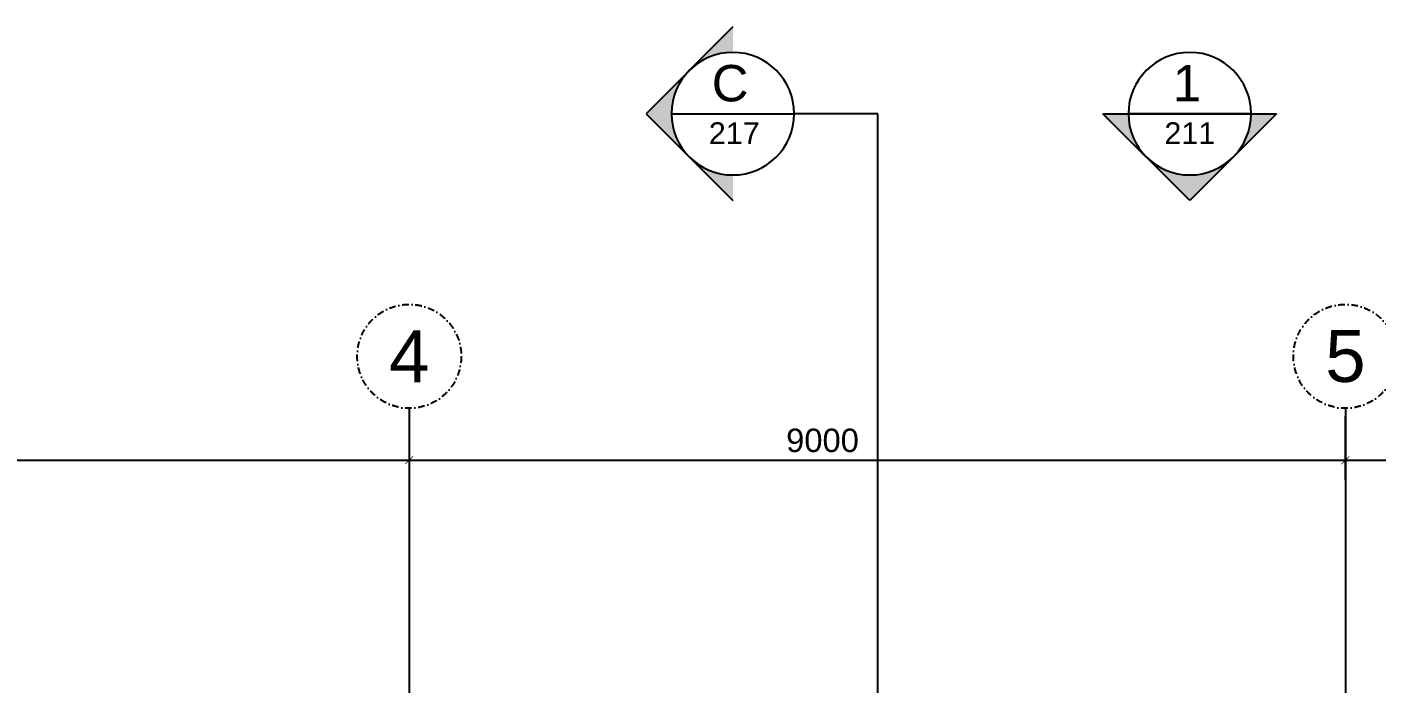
# Model space of a CAD drawing. Header units: millimetres. Extents: x -1214 to 72065, y 7230 to 56310.
# Drawn here: x 33325 to 46294, y 43307 to 49618 of the extents above; entities that cross this region are included whole.
import ezdxf

# ---------------------------------------------------------------- set-up
doc = ezdxf.new("R2010")
doc.units = ezdxf.units.MM
doc.header["$MEASUREMENT"] = 0
doc.linetypes.add('CENTERX2', pattern=[101.60000000000001, 63.5, -12.7, 12.7, -12.7])
doc.linetypes.add('DASHDOT', pattern=[25.4, 12.7, -6.35, 0, -6.35])
doc.layers.get('0').update_dxf_attribs({"color": 8})
doc.layers.get('Defpoints').update_dxf_attribs({"color": 8})
for name, color, linetype in [('DLN020__', 8, 'DASHDOT'), ('GBP Dim', 8, 'Continuous'), ('GBP_MARKS', 8, 'Continuous'), ('grid', 8, 'CENTERX2'), ('RCP_text', 8, 'Continuous'), ('TEXT Ref', 8, 'Continuous')]:
    doc.layers.add(name, color=color, linetype=linetype)
doc.styles.add('BH', font='arial.ttf')
doc.styles.add('SWIS721LT450', font='swissl.ttf')
doc.dimstyles.new('200 GBP', dxfattribs={"dimscale": 1.5, "dimtxt": 150, "dimasz": 50, "dimexe": 125, "dimexo": 50, "dimgap": 50, "dimtad": 1, "dimdec": 0, "dimzin": 0, "dimdsep": 46, "dimtxsty": 'BH', "dimblk": 'ARCHTICK', "dimcen": 0.09, "dimdle": 125, "dimclrd": 9, "dimclre": 9, "dimclrt": 1, "dimadec": 0, "dimazin": 0, "dimtfac": 1, "dimtdec": 0, "dimtix": 1, "dimtmove": 2, "dimatfit": 3, "dimldrblk": 'ARCHTICK', "dimfxl": 300, "dimfxlon": 1, "dimtolj": 1, "dimtzin": 0, "dimarcsym": 0})

# ---------------------------------------------------------------- blocks, each defined once
blk = doc.blocks.new('A$C65CE4B9A')
at = {"layer": 'DLN020__', "ltscale": 5}
for centre in [(-31999.99999872457, 11000.00000184932), (-22999.99999872455, 11000.00000133767)]:
    blk.add_circle(centre, 500, dxfattribs=at)
at = {"layer": 'grid', "ltscale": 200}
for p, q in [((-31999.99999973627, 10500.00000184932), (-32000.00000136859, -20449.99999957926)), ((-22999.99999973627, 10500.00000133767), (-23000.00000136859, -20449.99999957926))]:
    blk.add_line(p, q, dxfattribs=at)
at = {"layer": 'DLN020__', "ltscale": 5, "char_height": 500, "width": 746.1634643803918, "attachment_point": 5, "style": 'SWIS721LT450'}
for s, insert in [('4', (-31999.99999872457, 11000.00000184932)), ('5', (-22999.99999872455, 11000.00000133767))]:
    blk.add_mtext(s, dxfattribs=dict(at, insert=insert))
blk = doc.blocks.new('_ArchTick')
at = {"color": 0, "const_width": 0.1}
blk.add_lwpolyline([(0.5, 0.5), (-0.5, -0.5)], dxfattribs=at)
blk = doc.blocks.new('*D46')
at = {"layer": 'Defpoints', "color": 0, "transparency": 16777216}
for p in [(27999.00000295106, 45949.90125865955), (36999.00000295106, 45949.90125820821), (36999.00000295106, 45449.90125816432)]:
    blk.add_point(p, dxfattribs=at)
at = {"layer": 'GBP Dim', "color": 9, "lineweight": -2, "transparency": 16777216}
for p, q in [((27999.00000295106, 45874.90125865955), (27999.00000295106, 45262.40125816432)), ((36999.00000295106, 45874.90125820821), (36999.00000295106, 45262.40125816432)), ((27811.50000295106, 45449.90125816432), (37186.50000295106, 45449.90125816432))]:
    blk.add_line(p, q, dxfattribs=at)
at = {"layer": 'GBP Dim', "color": 9, "lineweight": -2, "transparency": 16777216, "xscale": 75, "yscale": 75, "zscale": 75, "rotation": 180}
blk.add_blockref('_ArchTick', (27999.00000295106, 45449.90125816432), dxfattribs=at)
at = {"layer": 'GBP Dim', "color": 9, "lineweight": -2, "transparency": 16777216, "xscale": 75, "yscale": 75, "zscale": 75}
blk.add_blockref('_ArchTick', (36999.00000295106, 45449.90125816432), dxfattribs=at)
at = {"layer": 'GBP Dim', "transparency": 16777216, "insert": (32499.00000295106, 45639.7801804017), "char_height": 225, "attachment_point": 5, "style": 'BH'}
blk.add_mtext('\\A1;9000', dxfattribs=at)
blk = doc.blocks.new('*D47')
at = {"layer": 'Defpoints', "color": 0, "transparency": 16777216}
for p in [(36999.00000295106, 45949.90125817806), (45999.00000295108, 45949.90125769656), (45999.00000295108, 45449.90125765954)]:
    blk.add_point(p, dxfattribs=at)
at = {"layer": 'GBP Dim', "color": 9, "lineweight": -2, "transparency": 16777216}
for p, q in [((36999.00000295106, 45874.90125817806), (36999.00000295106, 45262.40125765954)), ((45999.00000295108, 45874.90125769656), (45999.00000295108, 45262.40125765954)), ((36811.50000295106, 45449.90125765954), (46186.50000295108, 45449.90125765954))]:
    blk.add_line(p, q, dxfattribs=at)
at = {"layer": 'GBP Dim', "color": 9, "lineweight": -2, "transparency": 16777216, "xscale": 75, "yscale": 75, "zscale": 75, "rotation": 180}
blk.add_blockref('_ArchTick', (36999.00000295106, 45449.90125765954), dxfattribs=at)
at = {"layer": 'GBP Dim', "color": 9, "lineweight": -2, "transparency": 16777216, "xscale": 75, "yscale": 75, "zscale": 75}
blk.add_blockref('_ArchTick', (45999.00000295108, 45449.90125765954), dxfattribs=at)
at = {"layer": 'GBP Dim', "transparency": 16777216, "insert": (40972.94156394794, 45639.78017989697), "char_height": 225, "attachment_point": 5, "style": 'BH'}
blk.add_mtext('\\A1;9000', dxfattribs=at)
blk = doc.blocks.new('*D48')
at = {"layer": 'Defpoints', "color": 0, "transparency": 16777216}
for p in [(45999.00000295106, 45949.90125766641), (54999.00000295106, 45949.90125567047), (54999.00000295106, 45449.90125715476)]:
    blk.add_point(p, dxfattribs=at)
at = {"layer": 'GBP Dim', "color": 9, "lineweight": -2, "transparency": 16777216}
for p, q in [((45999.00000295106, 45874.90125766641), (45999.00000295106, 45262.40125715476)), ((54999.00000295106, 45874.90125567047), (54999.00000295106, 45262.40125715476)), ((45811.50000295106, 45449.90125715476), (55186.50000295106, 45449.90125715476))]:
    blk.add_line(p, q, dxfattribs=at)
at = {"layer": 'GBP Dim', "color": 9, "lineweight": -2, "transparency": 16777216, "xscale": 75, "yscale": 75, "zscale": 75, "rotation": 180}
blk.add_blockref('_ArchTick', (45999.00000295106, 45449.90125715476), dxfattribs=at)
at = {"layer": 'GBP Dim', "color": 9, "lineweight": -2, "transparency": 16777216, "xscale": 75, "yscale": 75, "zscale": 75}
blk.add_blockref('_ArchTick', (54999.00000295106, 45449.90125715476), dxfattribs=at)
at = {"layer": 'GBP Dim', "transparency": 16777216, "insert": (50499.00000295106, 45639.78017939215), "char_height": 225, "attachment_point": 5, "style": 'BH'}
blk.add_mtext('\\A1;9000', dxfattribs=at)

msp = doc.modelspace()

# ---------------------------------------------------------------- hatches: boundary and pattern name
at = {"layer": 'GBP_MARKS'}
h = msp.add_hatch(color=256, dxfattribs=at)
edge = h.paths.add_edge_path()
edge.add_arc((40110.92671615152, 48784.0963349205), 589.8635636727558, 450, 495.00000000001603, ccw=False)
edge.add_line((40110.92671615152, 49373.95989859337), (40110.92671615152, 49618.28938661586))
edge.add_line((40110.92671615152, 49618.28938661586), (39693.8301903036, 49201.19286076818))
edge = h.paths.add_edge_path()
edge.add_arc((40110.92671615152, 48784.0963349205), 589.8635636727558, 225.000000000008, 270, ccw=False)
edge.add_line((39693.83019030407, 48366.9998090727), (40110.92671615152, 47949.90328322502))
edge.add_line((40110.92671615152, 47949.90328322502), (40110.92671615152, 48194.23277124774))
edge = h.paths.add_edge_path()
edge.add_arc((40110.92671615152, 48784.0963349205), 589.8635636727558, 135.000000000016, 225.000000000008, ccw=False)
edge.add_line((39693.8301903036, 49201.19286076818), (39276.73366445616, 48784.0963349205))
edge.add_line((39276.73366445616, 48784.0963349205), (39693.83019030407, 48366.99980907305))
h = msp.add_hatch(color=256, dxfattribs=at)
edge = h.paths.add_edge_path(flags=16)
edge.add_line((45093.36751304257, 48784.0963349205), (43913.64038569729, 48784.09633492026))
edge.add_arc((44503.5039493704, 48784.0963349205), 589.8635636727558, 180, 360)
h.paths.add_polyline_path([(43669.31089767504, 48784.0963349205), (45337.69700106575, 48784.0963349205), (44503.5039493704, 47949.90328322479)])
at = {"layer": 'RCP_text'}
h = msp.add_hatch(color=256, dxfattribs=at)
edge = h.paths.add_edge_path()
edge.add_arc((40110.92671607973, 48784.19304906181), 589.8635636727558, 450, 495.00000000001603, ccw=False)
edge.add_line((40110.92671607973, 49374.05661273468), (40110.92671607973, 49618.38610075717))
edge.add_line((40110.92671607973, 49618.38610075717), (39693.83019023182, 49201.28957490949))
edge = h.paths.add_edge_path()
edge.add_arc((40110.92671607973, 48784.19304906181), 589.8635636727558, 225.000000000008, 270, ccw=False)
edge.add_line((39693.83019023229, 48367.09652321402), (40110.92671607973, 47949.99999736634))
edge.add_line((40110.92671607973, 47949.99999736634), (40110.92671607973, 48194.32948538905))
edge = h.paths.add_edge_path()
edge.add_arc((40110.92671607973, 48784.19304906181), 589.8635636727558, 135.000000000016, 225.000000000008, ccw=False)
edge.add_line((39693.83019023182, 49201.28957490949), (39276.73366438437, 48784.19304906181))
edge.add_line((39276.73366438437, 48784.19304906181), (39693.83019023229, 48367.09652321436))
h = msp.add_hatch(color=256, dxfattribs=at)
edge = h.paths.add_edge_path()
edge.add_arc((40110.92671607973, 48784.19304906181), 589.8635636727558, 450, 495.00000000001603, ccw=False)
edge.add_line((40110.92671607973, 49374.05661273468), (40110.92671607973, 49618.38610075717))
edge.add_line((40110.92671607973, 49618.38610075717), (39693.83019023182, 49201.28957490949))
edge = h.paths.add_edge_path()
edge.add_arc((40110.92671607973, 48784.19304906181), 589.8635636727558, 225.000000000008, 270, ccw=False)
edge.add_line((39693.83019023229, 48367.09652321402), (40110.92671607973, 47949.99999736634))
edge.add_line((40110.92671607973, 47949.99999736634), (40110.92671607973, 48194.32948538905))
edge = h.paths.add_edge_path()
edge.add_arc((40110.92671607973, 48784.19304906181), 589.8635636727558, 135.000000000016, 225.000000000008, ccw=False)
edge.add_line((39693.83019023182, 49201.28957490949), (39276.73366438437, 48784.19304906181))
edge.add_line((39276.73366438437, 48784.19304906181), (39693.83019023229, 48367.09652321436))
h = msp.add_hatch(color=256, dxfattribs=at)
edge = h.paths.add_edge_path()
edge.add_arc((40110.92671607973, 48784.19304906181), 589.8635636727558, 450, 495.00000000001603, ccw=False)
edge.add_line((40110.92671607973, 49374.05661273468), (40110.92671607973, 49618.38610075717))
edge.add_line((40110.92671607973, 49618.38610075717), (39693.83019023182, 49201.28957490949))
edge = h.paths.add_edge_path()
edge.add_arc((40110.92671607973, 48784.19304906181), 589.8635636727558, 225.000000000008, 270, ccw=False)
edge.add_line((39693.83019023229, 48367.09652321402), (40110.92671607973, 47949.99999736634))
edge.add_line((40110.92671607973, 47949.99999736634), (40110.92671607973, 48194.32948538905))
edge = h.paths.add_edge_path()
edge.add_arc((40110.92671607973, 48784.19304906181), 589.8635636727558, 135.000000000016, 225.000000000008, ccw=False)
edge.add_line((39693.83019023182, 49201.28957490949), (39276.73366438437, 48784.19304906181))
edge.add_line((39276.73366438437, 48784.19304906181), (39693.83019023229, 48367.09652321436))
h = msp.add_hatch(color=256, dxfattribs=at)
edge = h.paths.add_edge_path()
edge.add_arc((40110.92671615151, 48784.0963349205), 589.8635636727558, 450, 495.00000000001603, ccw=False)
edge.add_line((40110.92671615151, 49373.95989859337), (40110.92671615151, 49618.28938661586))
edge.add_line((40110.92671615151, 49618.28938661586), (39693.8301903036, 49201.19286076818))
edge = h.paths.add_edge_path()
edge.add_arc((40110.92671615151, 48784.0963349205), 589.8635636727558, 225.000000000008, 270, ccw=False)
edge.add_line((39693.83019030406, 48366.9998090727), (40110.92671615151, 47949.90328322502))
edge.add_line((40110.92671615151, 47949.90328322502), (40110.92671615151, 48194.23277124774))
edge = h.paths.add_edge_path()
edge.add_arc((40110.92671615151, 48784.0963349205), 589.8635636727558, 135.000000000016, 225.000000000008, ccw=False)
edge.add_line((39693.8301903036, 49201.19286076818), (39276.73366445615, 48784.0963349205))
edge.add_line((39276.73366445615, 48784.0963349205), (39693.83019030406, 48366.99980907305))
h = msp.add_hatch(color=256, dxfattribs=at)
edge = h.paths.add_edge_path(flags=16)
edge.add_line((45093.36751297084, 48784.19304906181), (43913.64038562556, 48784.19304906158))
edge.add_arc((44503.50394929867, 48784.19304906181), 589.8635636727558, 180, 360)
h.paths.add_polyline_path([(43669.31089760331, 48784.19304906181), (45337.69700099403, 48784.19304906181), (44503.50394929867, 47949.9999973661)])
h = msp.add_hatch(color=256, dxfattribs=at)
edge = h.paths.add_edge_path(flags=16)
edge.add_line((45093.36751297084, 48784.19304906181), (43913.64038562556, 48784.19304906158))
edge.add_arc((44503.50394929867, 48784.19304906181), 589.8635636727558, 180, 360)
h.paths.add_polyline_path([(43669.31089760331, 48784.19304906181), (45337.69700099403, 48784.19304906181), (44503.50394929867, 47949.9999973661)])
h = msp.add_hatch(color=256, dxfattribs=at)
edge = h.paths.add_edge_path(flags=16)
edge.add_line((45093.36751297084, 48784.19304906181), (43913.64038562556, 48784.19304906158))
edge.add_arc((44503.50394929867, 48784.19304906181), 589.8635636727558, 180, 360)
h.paths.add_polyline_path([(43669.31089760331, 48784.19304906181), (45337.69700099403, 48784.19304906181), (44503.50394929867, 47949.9999973661)])
h = msp.add_hatch(color=256, dxfattribs=at)
edge = h.paths.add_edge_path(flags=16)
edge.add_line((45093.36751304256, 48784.0963349205), (43913.64038569728, 48784.09633492026))
edge.add_arc((44503.50394937039, 48784.0963349205), 589.8635636727558, 180, 360)
h.paths.add_polyline_path([(43669.31089767503, 48784.0963349205), (45337.69700106575, 48784.0963349205), (44503.50394937039, 47949.90328322479)])

# ---------------------------------------------------------------- linework, layer by layer
at = {"layer": 'GBP_MARKS'}
for p, q in [((40110.92671615152, 49618.28938661586, 0.0001196746218716909), (39276.73366445616, 48784.0963349205, 0.0001196746218716909)), ((39276.73366445616, 48784.0963349205, 0.0001196746218716909), (40110.92671615152, 47949.90328322502, 0.0001196746218716909)), ((39521.06315247888, 48784.0963349205, 0.0001196746218716909), (40700.79027982427, 48784.0963349205, 0.0001196746218716909)), ((44503.5039493704, 47949.90328322479), (43669.31089767504, 48784.0963349205)), ((43669.31089767504, 48784.0963349205), (45337.69700106575, 48784.0963349205)), ((45093.36751304257, 48784.0963349205), (43913.64038569729, 48784.09633492026)), ((45337.69700106575, 48784.0963349205), (44503.5039493704, 47949.90328322479))]:
    msp.add_line(p, q, dxfattribs=at)
at = {"layer": 'GBP_MARKS', "ltscale": 50}
msp.add_line((41505.06315247888, 40400.48376748303, 0.0001196746218716909), (41505.06315247888, 48784.0963349205, 0.0001196746218716909), dxfattribs=at)
at = {"layer": 'GBP_MARKS', "ltscale": 50, "elevation": 0.0001196746218716909}
msp.add_lwpolyline([(41505.06315247888, 48784.0963349205), (40700.79027982427, 48784.0963349205)], dxfattribs=at)
at = {"layer": 'GBP_MARKS'}
for centre, start, end in [((40110.92671615152, 48784.0963349205, 0.0001196746218716909), 90, 270), ((40110.92671615152, 48784.0963349205, 0.0001196746218716909), 270, 90), ((44503.5039493704, 48784.0963349205), 0, 180), ((44503.5039493704, 48784.0963349205), 180, 0)]:
    msp.add_arc(centre, 589.8635636727558, start, end, dxfattribs=at)
at = {"layer": 'RCP_text'}
for p, q in [((40110.92671607973, 49618.38610075717, 0.0001196746218716909), (39276.73366438437, 48784.19304906181, 0.0001196746218716909)), ((40110.92671607973, 49618.38610075717, 0.0001196746218716909), (39276.73366438437, 48784.19304906181, 0.0001196746218716909)), ((40110.92671607973, 49618.38610075717, 0.0001196746218716909), (39276.73366438437, 48784.19304906181, 0.0001196746218716909)), ((40110.92671615151, 49618.28938661586, 0.0001196746218716909), (39276.73366445615, 48784.0963349205, 0.0001196746218716909)), ((39276.73366438437, 48784.19304906181, 0.0001196746218716909), (40110.92671607973, 47949.99999736634, 0.0001196746218716909)), ((39276.73366438437, 48784.19304906181, 0.0001196746218716909), (40110.92671607973, 47949.99999736634, 0.0001196746218716909)), ((39276.73366438437, 48784.19304906181, 0.0001196746218716909), (40110.92671607973, 47949.99999736634, 0.0001196746218716909)), ((39276.73366445615, 48784.0963349205, 0.0001196746218716909), (40110.92671615151, 47949.90328322502, 0.0001196746218716909)), ((39521.06315240709, 48784.19304906181, 0.0001196746218716909), (40700.79027975249, 48784.19304906181, 0.0001196746218716909)), ((39521.06315240709, 48784.19304906181, 0.0001196746218716909), (40700.79027975249, 48784.19304906181, 0.0001196746218716909)), ((39521.06315240709, 48784.19304906181, 0.0001196746218716909), (40700.79027975249, 48784.19304906181, 0.0001196746218716909)), ((39521.06315247887, 48784.0963349205, 0.0001196746218716909), (40700.79027982426, 48784.0963349205, 0.0001196746218716909)), ((44503.50394929867, 47949.9999973661), (43669.31089760331, 48784.19304906181)), ((43669.31089760331, 48784.19304906181), (45337.69700099403, 48784.19304906181)), ((44503.50394929867, 47949.9999973661), (43669.31089760331, 48784.19304906181)), ((43669.31089760331, 48784.19304906181), (45337.69700099403, 48784.19304906181)), ((44503.50394929867, 47949.9999973661), (43669.31089760331, 48784.19304906181)), ((43669.31089760331, 48784.19304906181), (45337.69700099403, 48784.19304906181)), ((44503.50394937039, 47949.90328322479), (43669.31089767503, 48784.0963349205)), ((43669.31089767503, 48784.0963349205), (45337.69700106575, 48784.0963349205)), ((45093.36751297084, 48784.19304906181), (43913.64038562556, 48784.19304906158)), ((45093.36751297084, 48784.19304906181), (43913.64038562556, 48784.19304906158)), ((45093.36751297084, 48784.19304906181), (43913.64038562556, 48784.19304906158)), ((45093.36751304256, 48784.0963349205), (43913.64038569728, 48784.09633492026)), ((45337.69700099403, 48784.19304906181), (44503.50394929867, 47949.9999973661)), ((45337.69700099403, 48784.19304906181), (44503.50394929867, 47949.9999973661)), ((45337.69700099403, 48784.19304906181), (44503.50394929867, 47949.9999973661)), ((45337.69700106575, 48784.0963349205), (44503.50394937039, 47949.90328322479))]:
    msp.add_line(p, q, dxfattribs=at)
for centre, start, end in [((40110.92671607973, 48784.19304906181, 0.0001196746218716909), 90, 270), ((40110.92671607973, 48784.19304906181, 0.0001196746218716909), 90, 270), ((40110.92671607973, 48784.19304906181, 0.0001196746218716909), 90, 270), ((40110.92671615151, 48784.0963349205, 0.0001196746218716909), 90, 270), ((40110.92671607973, 48784.19304906181, 0.0001196746218716909), 270, 90), ((40110.92671607973, 48784.19304906181, 0.0001196746218716909), 270, 90), ((40110.92671607973, 48784.19304906181, 0.0001196746218716909), 270, 90), ((40110.92671615151, 48784.0963349205, 0.0001196746218716909), 270, 90), ((44503.50394929867, 48784.19304906181), 0, 180), ((44503.50394929867, 48784.19304906181), 0, 180), ((44503.50394929867, 48784.19304906181), 0, 180), ((44503.50394937039, 48784.0963349205), 0, 180), ((44503.50394929867, 48784.19304906181), 180, 0), ((44503.50394929867, 48784.19304906181), 180, 0), ((44503.50394929867, 48784.19304906181), 180, 0), ((44503.50394937039, 48784.0963349205), 180, 0)]:
    msp.add_arc(centre, 589.8635636727558, start, end, dxfattribs=at)

# ---------------------------------------------------------------- block references
at = {"layer": 'TEXT Ref'}
msp.add_blockref('A$C65CE4B9A', (69000.00000163229, 35449.99999602849), dxfattribs=at)

# ---------------------------------------------------------------- texts
at = {"layer": 'GBP_MARKS', "width": 888.0040119551122, "attachment_point": 2, "style": 'BH'}
for s, insert, char_height in [('C', (40085.00617204692, 49252.5670406525), 350), ('1', (44477.58340526528, 49252.5670406525), 350), ('\\P{\\H0.84x;217}', (40124.4917985997, 49118.00071725785), 250), ('\\P{\\H0.84x;211}', (44504.25590920214, 49117.90197758842), 250)]:
    msp.add_mtext(s, dxfattribs=dict(at, insert=insert, char_height=char_height))

# ---------------------------------------------------------------- dimensions: what is measured, and where the dimension line sits
at = {"layer": 'GBP Dim'}
for base, p1, p2, picture, middle in [((36999.00000295106, 45449.90125816432), (27999.00000295106, 45949.90125865955), (36999.00000295106, 45949.90125820821), '*D46', (32499.00000295106, 45639.7801804017)), ((54999.00000295106, 45449.90125715476), (45999.00000295106, 45949.90125766641), (54999.00000295106, 45949.90125567047), '*D48', (50499.00000295106, 45639.78017939215))]:
    dim = msp.add_linear_dim(base=base, p1=p1, p2=p2, dimstyle='200 GBP', override={"dimclrt": 256, "dimfxl": 300, "dimfxlon": 1}, dxfattribs=at)
    dim.commit()
    dim.dimension.update_dxf_attribs({"geometry": picture, "text_midpoint": middle})
dim = msp.add_linear_dim(base=(45999.00000295108, 45449.90125765954), p1=(36999.00000295106, 45949.90125817806), p2=(45999.00000295108, 45949.90125769656), dimstyle='200 GBP', override={"dimclrt": 256, "dimfxl": 300, "dimfxlon": 1}, dxfattribs=at)
dim.commit()
dim.dimension.update_dxf_attribs({"geometry": '*D47', "text_midpoint": (40972.94156394794, 45639.78017989697), "dimtype": 160})

doc.saveas('drawing.dxf')
